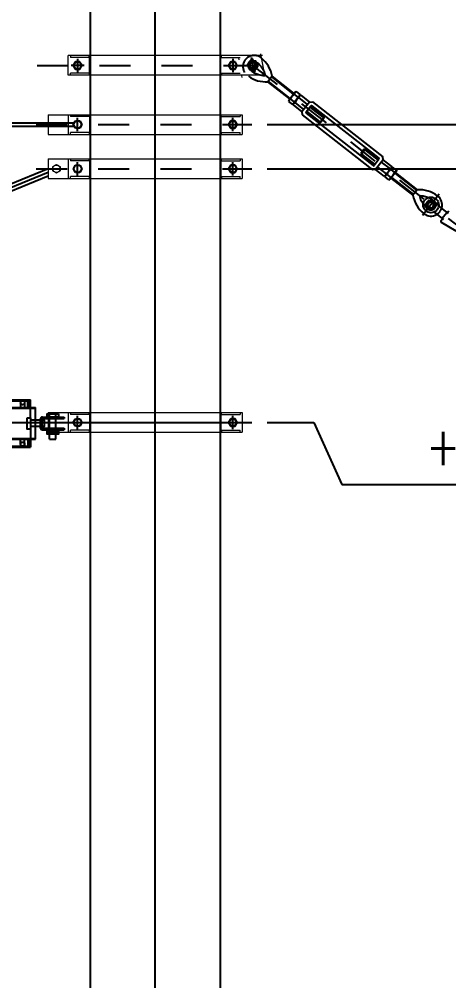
# Model space of a CAD drawing. Header units: millimetres. Extents: x -37020 to 35906, y -101 to 52234.
# Drawn here: x -23.319 to -21.935, y 231.197 to 234.295 of the extents above; entities that cross this region are included whole.
import ezdxf

# ---------------------------------------------------------------- set-up
doc = ezdxf.new("R2010")
doc.units = ezdxf.units.MM
doc.header["$PDMODE"] = 35
doc.header["$PDSIZE"] = 1
for name, pattern in [('CENTER', [50.8, 31.75, -6.35, 6.35, -6.35]), ('CENTER2', [28.575, 19.05, -3.175, 3.175, -3.175]), ('HIDDEN', [9.525, 6.35, -3.175])]:
    doc.linetypes.add(name, pattern=pattern)
for name, color, linetype in [('0_EJES', 1, 'CENTER2'), ('Catenaria', 2, 'Continuous'), ('DIBUJO', 5, 'Continuous'), ('GE-Cotas', 1, 'Continuous'), ('M0_EQUIPOS', 2, 'Continuous'), ('M2_PLBULONES', 2, 'Continuous')]:
    doc.layers.add(name, color=color, linetype=linetype)
doc.styles.add('Romans', font='romans.shx', dxfattribs={"width": 0.8})
doc.dimstyles.new('COTAS GENERAL', dxfattribs={"dimscale": 0.1, "dimtxt": 2.5, "dimasz": 2.5, "dimexe": 1, "dimexo": 1, "dimgap": 1.25, "dimtad": 1, "dimzin": 1, "dimdsep": 46, "dimtxsty": 'Romans', "dimcen": 1, "dimclrd": 2, "dimclre": 1, "dimclrt": 3, "dimaunit": 1, "dimadec": 3, "dimazin": 0, "dimtfac": 1, "dimtix": 1, "dimtmove": 0, "dimatfit": 0, "dimfxl": 1, "dimtolj": 1, "dimarcsym": 0})

# ---------------------------------------------------------------- blocks, each defined once
blk = doc.blocks.new('*D346')
at = {"layer": 'Defpoints', "color": 0, "transparency": 16777216}
for p in [(-29.6418, 233.1381), (-30.76, 232.9881), (-22.8805, 227.7881)]:
    blk.add_point(p, dxfattribs=at)
at = {"layer": 'GE-Cotas', "color": 1, "lineweight": -2, "transparency": 16777216}
for p, q in [((-30.0418, 232.9881), (-29.8418, 233.1381)), ((-29.8418, 233.1381), (-28.8742, 233.1381)), ((-30.71, 232.9881), (-30.0418, 232.9881))]:
    blk.add_line(p, q, dxfattribs=at)
at = {"layer": 'GE-Cotas', "color": 3, "linetype": 'Continuous', "transparency": 16777216, "insert": (-29.2267, 233.2631), "char_height": 0.125, "attachment_point": 5, "style": 'Romans'}
blk.add_mtext('\\A1;{\\Fsimplex|c0;+ ~}5200', dxfattribs=at)
blk = doc.blocks.new('A$C356E08B0')
at = {"layer": 'GE-Cotas'}
for p, q in [((0.147, 0.1592), (1.9904, 0.1592)), ((0.2139, 0.1557), (1.9818, 0.1557)), ((1.9818, 0.1335), (1.9818, 0.1592)), ((1.9861, 0.1335), (1.9861, 0.1592)), ((1.9904, 0.1009), (1.9904, 0.1592)), ((0.2033, 0.1335), (2.0061, 0.1335)), ((0.2033, 0.1316), (2.0061, 0.1316)), ((1.9587, 0.1492), (1.9587, 0.1335)), ((1.9716, 0.1492), (1.9716, 0.1335)), ((2.0061, 0.0319), (2.0061, 0.1335)), ((2.0218, 0.0959), (2.0218, 0.0696)), ((2.0268, 0.0959), (2.0268, 0.0696)), ((2.0292, 0.1033), (2.0991, 0.1033)), ((2.0292, 0.0983), (2.0991, 0.0983)), ((2.0518, 0.1033), (2.0518, 0.1139)), ((2.0518, 0.0672), (2.0518, 0.0983)), ((2.0722, 0.1033), (2.0722, 0.1139)), ((2.0722, 0.0672), (2.0722, 0.0983)), ((2.0991, 0.1033), (2.0991, 0.0983)), ((2.0218, 0.0929), (1.9904, 0.0929)), ((2.0218, 0.0726), (1.9904, 0.0726)), ((1.9904, 0.0646), (1.9904, 0.0062)), ((2.0292, 0.0672), (2.0991, 0.0672)), ((2.0292, 0.0622), (2.0991, 0.0622)), ((2.0518, 0.0582), (2.0518, 0.0622)), ((2.0722, 0.0582), (2.0722, 0.0622)), ((2.0991, 0.0672), (2.0991, 0.0622)), ((0.2033, 0.0339), (2.0061, 0.0339)), ((0.2033, 0.0319), (2.0061, 0.0319)), ((1.9587, 0.0163), (1.9587, 0.0319)), ((1.9716, 0.0163), (1.9716, 0.0319)), ((1.9818, 0.0319), (1.9818, 0.0062)), ((1.9861, 0.0319), (1.9861, 0.0062)), ((2.0518, 0.0582), (2.0518, 0.0476)), ((2.0518, 0.0325), (2.0518, 0.0476)), ((2.0518, 0.0325), (2.0722, 0.0325)), ((2.0722, 0.0582), (2.0722, 0.0476)), ((2.0722, 0.0325), (2.0722, 0.0476)), ((0.147, 0.0062), (1.9904, 0.0062)), ((0.2139, 0.0098), (1.9818, 0.0098))]:
    blk.add_line(p, q, dxfattribs=at)
for points in [[(1.9798, 0.1009), (1.9904, 0.1009), (1.9904, 0.0646), (1.9798, 0.0646), (1.9798, 0.1009)], [(2.0802, 0.1139), (2.0802, 0.1033), (2.0438, 0.1033), (2.0438, 0.1139), (2.0802, 0.1139)], [(2.0268, 0.0929), (2.0347, 0.0929), (2.0347, 0.0726), (2.0268, 0.0726)], [(2.0802, 0.0582), (2.0802, 0.0476), (2.0438, 0.0476), (2.0438, 0.0582), (2.0802, 0.0582)]]:
    blk.add_lwpolyline(points, dxfattribs=at)
for centre in [(1.9651, 0.1492), (1.9651, 0.0163)]:
    blk.add_circle(centre, 0.00647, dxfattribs=at)
for centre, radius, start, end in [((2.0292, 0.0959), 0.00743, 90, 180), ((2.0292, 0.0959), 0.00243, 90, 180), ((2.0292, 0.0696), 0.00743, 180, 270), ((2.0292, 0.0696), 0.00243, 180, 270)]:
    blk.add_arc(centre, radius, start, end, dxfattribs=at)
blk = doc.blocks.new('A$C1BC9721A')
at = {"layer": '0_EJES'}
for p, q in [((310.8, 63.5), (310.8, 0)), ((694.3, 31.8), (0, 31.8)), ((60.8, 53.2), (60.8, 10.3)), ((560.8, 53.2), (560.8, 10.3))]:
    blk.add_line(p, q, dxfattribs=at)
at = {"layer": 'M0_EQUIPOS', "color": 6, "linetype": 'Continuous', "lineweight": 15}
for p, q in [((30.8, 0), (30.8, 63.5)), ((655.8, 63.5), (30.8, 63.5)), ((37.5, 63.5), (37.5, 57.1)), ((98, 57.1), (98, 63.5)), ((99.2, 0), (99.2, 63.5)), ((522.3, 0), (522.3, 63.5)), ((523.6, 57.1), (523.6, 63.5)), ((584, 63.5), (584, 57.1)), ((590.8, 0), (590.8, 63.5)), ((655.8, 0), (655.8, 63.5)), ((98, 57.1), (37.5, 57.1)), ((523.6, 57.1), (584, 57.1)), ((655.8, 0), (30.8, 0)), ((37.5, 0), (37.5, 6.4)), ((98, 6.4), (37.5, 6.4)), ((98, 6.4), (98, 0)), ((523.6, 6.4), (523.6, 0)), ((523.6, 6.4), (584, 6.4)), ((584, 0), (584, 6.4))]:
    blk.add_line(p, q, dxfattribs=at)
at = {"layer": 'M2_PLBULONES', "linetype": 'Continuous'}
for p, q in [((53.9, 43.8), (46.9, 31.8)), ((46.9, 31.8), (53.9, 19.8)), ((67.7, 43.8), (53.9, 43.8)), ((74.6, 31.8), (67.7, 43.8)), ((67.7, 19.8), (74.6, 31.8)), ((546.9, 31.8), (553.9, 43.8)), ((553.9, 19.8), (546.9, 31.8)), ((553.9, 43.8), (567.7, 43.8)), ((567.7, 43.8), (574.6, 31.8)), ((574.6, 31.8), (567.7, 19.8)), ((53.9, 19.8), (67.7, 19.8)), ((567.7, 19.8), (553.9, 19.8))]:
    blk.add_line(p, q, dxfattribs=at)
for centre in [(60.8, 31.8), (560.8, 31.8)]:
    blk.add_circle(centre, 12, dxfattribs=at)
blk = doc.blocks.new('*D347')
at = {"layer": 'Defpoints', "color": 0, "transparency": 16777216}
for p in [(-22.5698, 232.9958), (-22.0801, 232.7955), (-22.8805, 227.7958)]:
    blk.add_point(p, dxfattribs=at)
at = {"layer": 'GE-Cotas', "color": 1, "lineweight": -2, "transparency": 16777216}
for p, q in [((-22.5198, 232.9958), (-22.3698, 232.9958)), ((-22.3698, 232.9958), (-22.2801, 232.7955)), ((-22.2801, 232.7955), (-21.5456, 232.7955))]:
    blk.add_line(p, q, dxfattribs=at)
at = {"layer": 'GE-Cotas', "color": 3, "linetype": 'Continuous', "transparency": 16777216, "insert": (-21.7816, 232.9205), "char_height": 0.125, "attachment_point": 5, "style": 'Romans'}
blk.add_mtext('\\A1;+5200', dxfattribs=at)
blk = doc.blocks.new('*D348')
at = {"layer": 'Defpoints', "color": 0, "transparency": 16777216}
for p in [(-20.8623, 234.0693), (-22.5698, 233.8131), (-22.8805, 227.7958)]:
    blk.add_point(p, dxfattribs=at)
at = {"layer": 'GE-Cotas', "color": 1, "lineweight": -2, "transparency": 16777216}
for p, q in [((-21.2623, 233.8131), (-21.0623, 234.0693)), ((-21.0623, 234.0693), (-20.3278, 234.0693)), ((-22.5198, 233.8131), (-21.2623, 233.8131))]:
    blk.add_line(p, q, dxfattribs=at)
at = {"layer": 'GE-Cotas', "color": 3, "linetype": 'Continuous', "transparency": 16777216, "insert": (-20.5638, 234.1943), "char_height": 0.125, "attachment_point": 5, "style": 'Romans'}
blk.add_mtext('\\A1;+6017', dxfattribs=at)
blk = doc.blocks.new('*D349')
at = {"layer": 'Defpoints', "color": 0, "transparency": 16777216}
for p in [(-21.8636, 235.5223), (-22.5698, 235.3259), (-22.8805, 227.7958)]:
    blk.add_point(p, dxfattribs=at)
at = {"layer": 'GE-Cotas', "color": 1, "lineweight": -2, "transparency": 16777216}
for p, q in [((-22.2636, 235.3259), (-22.0636, 235.5223)), ((-22.0636, 235.5223), (-21.329, 235.5223)), ((-22.5198, 235.3259), (-22.2636, 235.3259))]:
    blk.add_line(p, q, dxfattribs=at)
at = {"layer": 'GE-Cotas', "color": 3, "linetype": 'Continuous', "transparency": 16777216, "insert": (-21.5651, 235.6473), "char_height": 0.125, "attachment_point": 5, "style": 'Romans'}
blk.add_mtext('\\A1;+7530', dxfattribs=at)
blk = doc.blocks.new('*D350')
at = {"layer": 'Defpoints', "color": 0, "transparency": 16777216}
for p in [(-22.8805, 234.9843), (-22.8805, 234.7596), (-27.2657, 233.9556)]:
    blk.add_point(p, dxfattribs=at)
at = {"layer": 'GE-Cotas', "color": 1, "lineweight": -2, "transparency": 16777216}
for p, q in [((-22.8805, 234.9343), (-22.8805, 234.7096)), ((-27.2657, 234.0056), (-27.2657, 234.8096))]:
    blk.add_line(p, q, dxfattribs=at)
at = {"layer": 'GE-Cotas', "color": 2, "lineweight": -2, "transparency": 16777216}
blk.add_line((-27.1657, 234.7596), (-22.9805, 234.7596), dxfattribs=at)
at = {"layer": 'GE-Cotas', "color": 2, "transparency": 16777216}
for points in [[(-27.1657, 234.7762), (-27.1657, 234.7429), (-27.2657, 234.7596)], [(-22.9805, 234.7429), (-22.9805, 234.7762), (-22.8805, 234.7596)]]:
    blk.add_solid(points, dxfattribs=at)
at = {"layer": 'GE-Cotas', "color": 3, "linetype": 'Continuous', "transparency": 16777216, "insert": (-25.0731, 234.8846), "char_height": 0.125, "attachment_point": 5, "style": 'Romans'}
blk.add_mtext('\\A1;D ~5060', dxfattribs=at)
blk = doc.blocks.new('*D352')
at = {"layer": 'Defpoints', "color": 0, "transparency": 16777216}
for p in [(-29.5751, 234.2131), (-30.6368, 233.9556), (-22.8805, 228.1558)]:
    blk.add_point(p, dxfattribs=at)
at = {"layer": 'GE-Cotas', "color": 1, "lineweight": -2, "transparency": 16777216}
for p, q in [((-29.9751, 233.9556), (-29.7751, 234.2131)), ((-29.7751, 234.2131), (-28.8075, 234.2131)), ((-30.5868, 233.9556), (-29.9751, 233.9556))]:
    blk.add_line(p, q, dxfattribs=at)
at = {"layer": 'GE-Cotas', "color": 3, "linetype": 'Continuous', "transparency": 16777216, "insert": (-29.1601, 234.3381), "char_height": 0.125, "attachment_point": 5, "style": 'Romans'}
blk.add_mtext('\\A1;{\\Fsimplex|c0;+ ~}5800', dxfattribs=at)
blk = doc.blocks.new('A$C55E55C6D')
at = {"layer": 'Catenaria', "color": 4}
for p, q in [((0.252, 0.0056), (0.0106, 0.0055)), ((0.252, -0.0056), (0.0106, -0.0055))]:
    blk.add_line(p, q, dxfattribs=at)
blk = doc.blocks.new('A$C0B1A5F75')
at = {"layer": 'M2_PLBULONES', "linetype": 'Continuous', "lineweight": 15}
for start, end in [(120, 180), (180, 240), (60, 120), (0, 60), (300, 0), (240, 300)]:
    blk.add_arc((0, 0), 0.012, start, end, dxfattribs=at)
for points, knots in [([(-0.006, 0.0104), (-0.0061, 0.0103), (-0.0072, 0.0097), (-0.0092, 0.0085), (-0.0111, 0.0075), (-0.012, 0.0069)], [0, 0, 0, 0, 0.0700826, 0.5307907, 1, 1, 1, 1]), ([(-0.012, 0.0069), (-0.012, 0.0052), (-0.012, 0.0029), (-0.012, 0.0005), (-0.012, 0)], [0, 0, 0, 0, 0.767675, 1, 1, 1, 1]), ([(0, 0.0139), (-0.001, 0.0133), (-0.0029, 0.0122), (-0.005, 0.011), (-0.006, 0.0104)], [0, 0, 0, 0, 0.495477, 1, 1, 1, 1]), ([(0.006, 0.0104), (0.0059, 0.0105), (0.0048, 0.0111), (0.0027, 0.0123), (0.0009, 0.0133), (0, 0.0139)], [0, 0, 0, 0, 0.070091, 0.530786, 1, 1, 1, 1]), ([(0.012, 0.0069), (0.011, 0.0075), (0.0091, 0.0086), (0.007, 0.0098), (0.006, 0.0104)], [0, 0, 0, 0, 0.4953857, 1, 1, 1, 1]), ([(0.012, 0), (0.012, 0.0005), (0.012, 0.0029), (0.012, 0.0052), (0.012, 0.0069)], [0, 0, 0, 0, 0.232325, 1, 1, 1, 1]), ([(-0.012, 0), (-0.012, -0.0009), (-0.012, -0.0028), (-0.012, -0.0051), (-0.012, -0.0065), (-0.012, -0.0069)], [0, 0, 0, 0, 0.3913226, 0.7885467, 1, 1, 1, 1]), ([(-0.012, -0.0069), (-0.011, -0.0075), (-0.0091, -0.0086), (-0.007, -0.0098), (-0.006, -0.0104)], [0, 0, 0, 0, 0.4953857, 1, 1, 1, 1]), ([(-0.006, -0.0104), (-0.0059, -0.0105), (-0.0048, -0.0111), (-0.0028, -0.0123), (-0.0009, -0.0133), (0, -0.0139)], [0, 0, 0, 0, 0.0700826, 0.5307907, 1, 1, 1, 1]), ([(0, -0.0139), (0.001, -0.0133), (0.0029, -0.0122), (0.005, -0.011), (0.006, -0.0104)], [0, 0, 0, 0, 0.495415, 1, 1, 1, 1]), ([(0.006, -0.0104), (0.0061, -0.0103), (0.0072, -0.0097), (0.0092, -0.0085), (0.0111, -0.0075), (0.012, -0.0069)], [0, 0, 0, 0, 0.070083, 0.530848, 1, 1, 1, 1]), ([(0.012, -0.0069), (0.012, -0.0065), (0.012, -0.0051), (0.012, -0.0028), (0.012, -0.0009), (0.012, 0)], [0, 0, 0, 0, 0.211454, 0.603081, 1, 1, 1, 1])]:
    blk.add_open_spline(points, degree=3, knots=knots, dxfattribs=at)
blk = doc.blocks.new('tensor de resorte')
at = {"layer": 'GE-Cotas'}
for p, q in [((2.0004, 5.3425), (0.345, 6.0184)), ((1.9946, 5.3329), (0.345, 6.0064)), ((1.9921, 5.322), (0.345, 5.9944))]:
    blk.add_line(p, q, dxfattribs=at)
blk.add_blockref('A$C0B1A5F75', (0.3183, 6.0173))
at = {"layer": 'DIBUJO', "xscale": -0.001000000000001222, "yscale": 0.0009999999999998899, "zscale": 0.001, "rotation": 180}
blk.add_blockref('A$C1BC9721A', (-0.3108, 6.0491), dxfattribs=at)
blk = doc.blocks.new('*D353')
at = {"layer": 'Defpoints', "color": 0, "transparency": 16777216}
for p in [(-21.3572, 234.6324), (-22.5698, 233.9556), (-22.8805, 227.7958)]:
    blk.add_point(p, dxfattribs=at)
at = {"layer": 'GE-Cotas', "color": 1, "lineweight": -2, "transparency": 16777216}
for p, q in [((-21.7572, 233.9556), (-21.5572, 234.6324)), ((-21.5572, 234.6324), (-20.8227, 234.6324)), ((-22.5198, 233.9556), (-21.7572, 233.9556))]:
    blk.add_line(p, q, dxfattribs=at)
at = {"layer": 'GE-Cotas', "color": 3, "linetype": 'Continuous', "transparency": 16777216, "insert": (-21.0587, 234.7574), "char_height": 0.125, "attachment_point": 5, "style": 'Romans'}
blk.add_mtext('\\A1;+6160', dxfattribs=at)
blk = doc.blocks.new('POSTE')
at = {"layer": 'M0_EQUIPOS', "color": 3}
for p, q in [((-0.21, -2.2216), (-0.21, 8.7784)), ((0.21, 8.7784), (0.21, -2.2216))]:
    blk.add_line(p, q, dxfattribs=at)
blk = doc.blocks.new('*D354')
at = {"layer": 'Defpoints', "color": 0, "transparency": 16777216}
for p in [(-23.8483, 236.3573), (-23.366, 236.1458), (-23.2137, 227.5174)]:
    blk.add_point(p, dxfattribs=at)
at = {"layer": 'GE-Cotas', "color": 1, "lineweight": -2, "transparency": 16777216}
for p, q in [((-23.6483, 236.3573), (-24.2632, 236.3573)), ((-23.566, 236.1458), (-23.6483, 236.3573)), ((-23.416, 236.1458), (-23.566, 236.1458))]:
    blk.add_line(p, q, dxfattribs=at)
at = {"layer": 'GE-Cotas', "color": 3, "linetype": 'Continuous', "transparency": 16777216, "insert": (-24.087, 236.4823), "char_height": 0.125, "attachment_point": 5, "style": 'Romans'}
blk.add_mtext('\\A1;8628', dxfattribs=at)
blk = doc.blocks.new('RIENDA RB')
at = {"layer": '0_EJES', "ltscale": 5}
blk.add_line((0, -31.8), (0, 31.8), dxfattribs=at)
at = {"layer": '0_EJES'}
for p, q in [((-379.8, 0), (379.8, 0)), ((-228.9, 0), (-271.1, 0)), ((-250, 21.5), (-250, -21.5)), ((228.9, 0), (271.1, 0)), ((250, 21.5), (250, -21.5)), ((308.8, 26.4), (318.5, -26.4))]:
    blk.add_line(p, q, dxfattribs=at)
at = {"layer": '0_EJES', "linetype": 'CENTER'}
blk.add_line((914.7, -414.9), (860.7, -483.8), dxfattribs=at)
at = {"layer": 'M0_EQUIPOS', "color": 6, "linetype": 'Continuous', "lineweight": 15}
for p, q in [((-280, -31.8), (-280, 31.8)), ((345, 31.8), (-280, 31.8)), ((-273.3, 31.8), (-273.3, 25.4)), ((-212.8, 25.4), (-212.8, 31.8)), ((-211.5, -31.8), (-211.5, 31.8)), ((211.5, -31.8), (211.5, 31.8)), ((212.8, 25.4), (212.8, 31.8)), ((338.8, 36.9), (350.2, -25.6)), ((-212.8, 25.4), (-273.3, 25.4)), ((212.8, 25.4), (273.3, 25.4)), ((268.2, 24), (269.4, 17.7)), ((-273.3, -31.8), (-273.3, -25.4)), ((-212.8, -25.4), (-273.3, -25.4)), ((-212.8, -25.4), (-212.8, -31.8)), ((212.8, -25.4), (273.3, -25.4)), ((212.8, -25.4), (212.8, -31.8)), ((345, -31.8), (-280, -31.8)), ((279.6, -38.5), (278.5, -32.2))]:
    blk.add_line(p, q, dxfattribs=at)
at = {"layer": 'M0_EQUIPOS', "color": 1, "linetype": 'CENTER'}
blk.add_line((313.6, 0), (8499.9, -6403), dxfattribs=at)
at = {"layer": 'M0_EQUIPOS'}
for p, q in [((376.3, -34.9), (362.6, -52.4)), ((433.4, -107.9), (362.6, -52.4)), ((447.1, -90.4), (376.3, -34.9)), ((478.2, -141.5), (450.1, -119.4)), ((490.5, -125.8), (462.3, -103.8)), ((468.5, -95.9), (465.6, -97.1)), ((468.5, -95.9), (496.6, -118)), ((496.6, -118), (472.1, -149.3)), ((496.6, -118), (506.4, -116.8)), ((506.4, -116.8), (732.7, -294)), ((444.4, -124.2), (443.9, -127.3)), ((443.9, -127.3), (472.1, -149.3)), ((472.1, -149.3), (473.3, -159)), ((501.5, -130.7), (485.7, -150.9)), ((486.1, -154.2), (701.3, -322.7)), ((529.8, -183.3), (486.7, -149.6)), ((543.5, -165.8), (500.4, -132.1)), ((504.7, -130.3), (720, -298.8)), ((473.3, -159), (699.7, -336.2)), ((529.8, -183.3), (543.5, -165.8)), ((533, -182.9), (529.8, -183.3)), ((543.9, -169.1), (533, -182.9)), ((543.9, -169.1), (543.5, -165.8)), ((673, -270.2), (662.2, -284)), ((662.6, -287.3), (676.3, -269.8)), ((673, -270.2), (676.3, -269.8)), ((676.3, -269.8), (719.3, -303.5)), ((662.2, -284), (662.6, -287.3)), ((662.6, -287.3), (705.6, -321)), ((720.4, -302.1), (704.6, -322.3)), ((733.9, -303.7), (709.4, -335.1)), ((733.9, -303.7), (732.7, -294)), ((762.1, -325.8), (733.9, -303.7)), ((709.4, -335.1), (699.7, -336.2)), ((737.6, -357.1), (709.4, -335.1)), ((715.5, -327.2), (743.7, -349.3)), ((727.8, -311.6), (756, -333.6)), ((762.1, -325.8), (761.7, -328.8)), ((740.4, -356), (737.6, -357.1)), ((758.9, -362.7), (829.7, -418.1)), ((772.6, -345.2), (843.4, -400.6)), ((843.4, -400.6), (829.7, -418.1)), ((914.6, -454.5), (943.4, -477.1)), ((899.2, -474.2), (928, -496.8)), ((919.9, -500.7), (924.8, -494.3)), ((940.2, -474.6), (945.2, -468.2)), ((920.7, -505.1), (968.2, -532.7))]:
    blk.add_line(p, q, dxfattribs=at)
at = {"layer": 'M0_EQUIPOS', "color": 1}
for p, q in [((434.9, -106.1), (364, -50.6)), ((445.7, -92.2), (374.9, -36.8)), ((531.2, -181.5), (488.1, -147.7)), ((542, -167.6), (499, -133.9)), ((674.8, -271.6), (717.9, -305.3)), ((664, -285.4), (707.1, -319.1)), ((760.3, -360.8), (831.2, -416.3)), ((771.2, -347), (842, -402.4))]:
    blk.add_line(p, q, dxfattribs=at)
at = {"layer": 'M0_EQUIPOS', "color": 1, "linetype": 'HIDDEN'}
blk.add_line((923.3, -493.1), (938.7, -473.4), dxfattribs=at)
at = {"layer": 'M0_EQUIPOS'}
blk.add_circle((887.7, -449.3), 25, dxfattribs=at)
at = {"layer": 'M0_EQUIPOS', "color": 1, "linetype": 'HIDDEN'}
for centre, radius, start, end in [((318.4, -3.7), 36, 51.9473, 239.5638), ((318.4, -3.7), 16, 51.9473, 231.9473), ((280.8, -51.7), 77, 28.9199, 51.9473), ((356, 44.3), 77, 231.9473, 251.9985), ((850.1, -497.4), 77, 51.9473, 62.6064), ((925.3, -401.3), 77, 221.2882, 231.9473), ((887.7, -449.3), 16, 231.9473, 51.9473), ((887.7, -449.3), 36, 301.6297, 342.2648)]:
    blk.add_arc(centre, radius, start, end, dxfattribs=at)
at = {"layer": 'M0_EQUIPOS'}
for centre, radius, start, end in [((280.8, -51.7), 97, 9.9684, 51.534), ((356, 44.3), 77, 251.9985, 266.9832), ((280.8, -51.7), 77, 16.9113, 28.9199), ((352, -30.1), 2.5, 266.9832, 16.9113), ((356, 44.3), 97, 234.657, 273.9243), ((452.7, -127.8), 8.81, 107.5631, 176.3315), ((480.9, -130.9), 32.9, 124.3593, 159.5353), ((471.1, -104.3), 8.81, 107.5631, 176.3315), ((487.5, -152.4), 2.33, 141.9473, 231.9473), ((503.3, -132.2), 2.33, 51.9473, 141.9473), ((718.6, -300.7), 2.33, 321.9473, 51.9473), ((702.7, -320.9), 2.33, 231.9473, 321.9473), ((725.1, -322.1), 32.9, 304.3593, 339.5353), ((753.3, -325.2), 8.81, 287.5631, 356.3315), ((734.9, -348.7), 8.81, 287.5631, 356.3315), ((850.1, -497.4), 97, 51.9473, 93.9262), ((925.3, -401.3), 97, 189.9703, 231.9473), ((854, -423), 2.5, 86.9833, 196.9113), ((925.3, -401.3), 77, 196.9113, 221.2882), ((850.1, -497.4), 77, 62.6064, 86.9833), ((887.7, -449.3), 36, 344.854, 51.9473), ((917.6, -450.6), 5, 177.6326, 231.9473), ((887.7, -449.3), 36, 231.9473, 300.1708), ((896.1, -478.1), 5, 51.9473, 106.262), ((922.2, -502.5), 3, 141.9473, 239.8363)]:
    blk.add_arc(centre, radius, start, end, dxfattribs=at)
at = {"layer": 'M2_PLBULONES', "linetype": 'Continuous'}
for p, q in [((313.7, -20.6), (311.9, -19.9)), ((313.1, -12), (312.8, -10)), ((315.1, -11.9), (314.8, -9.9)), ((317, -11.5), (316.8, -9.5)), ((320.9, -21.5), (319.4, -22.7)), ((865.1, -447.4), (864.3, -449.2)), ((867.6, -454.2), (868.8, -455.9)), ((875.7, -448.8), (876.7, -448.7)), ((875.8, -450.8), (876.7, -450.7)), ((876.2, -452.8), (877.2, -452.7))]:
    blk.add_line(p, q, dxfattribs=at)
at = {"layer": 'M2_PLBULONES'}
for p, q in [((450.9, -85.6), (429.7, -112.7)), ((459.9, -101.9), (447.6, -92.3)), ((453.8, -84.4), (450.9, -85.6)), ((453.8, -84.4), (466, -94)), ((429.2, -115.8), (441.5, -125.4)), ((447.6, -117.5), (435.4, -107.9)), ((465.6, -97.1), (444.4, -124.2)), ((466, -94), (465.6, -97.1)), ((444.4, -124.2), (441.5, -125.4)), ((761.7, -328.8), (740.4, -356)), ((776.4, -340.3), (755.1, -367.5)), ((758.4, -335.5), (770.7, -345.1)), ((764.5, -327.7), (761.7, -328.8)), ((776.8, -337.3), (764.5, -327.7)), ((776.8, -337.3), (776.4, -340.3)), ((740.4, -356), (740, -359)), ((752.3, -368.6), (740, -359)), ((746.1, -351.2), (758.4, -360.8))]:
    blk.add_line(p, q, dxfattribs=at)
at = {"layer": 'M2_PLBULONES', "linetype": 'Continuous'}
for points in [[(-243.1, 12), (-256.9, 12), (-263.9, 0), (-256.9, -12), (-243.1, -12), (-236.1, 0)], [(256.9, 12), (243.1, 12), (236.1, 0), (243.1, -12), (256.9, -12), (263.9, 0)]]:
    blk.add_lwpolyline(points, close=True, dxfattribs=at)
for points in [[(307.7, 15.8), (307.3, 15.8), (296.8, 2.4), (303.1, -13.4), (313.1, -14.8)], [(317.8, -15.5), (320, -15.8), (330.5, -2.4), (324.2, 13.4), (315.4, 14.7)], [(315, -15.1), (315.6, -15.2)], [(871.6, -449), (870.8, -447), (881.3, -433.5), (898.2, -435.9), (901.5, -444.1)], [(872.7, -451.6), (872.4, -451.1)], [(904.4, -451.3), (904.6, -451.7), (894.1, -465.2), (877.2, -462.8), (873.4, -453.5)]]:
    blk.add_lwpolyline(points, dxfattribs=at)
for centre, radius in [((-250, 0), 12), ((250, 0), 12), ((313.6, 0), 10), ((887.7, -449.3), 10)]:
    blk.add_circle(centre, radius, dxfattribs=at)
for centre, radius, start, end in [((313.6, 0), 14.8, 110.6478, 267.7692), ((313.6, 0), 9, 321.9473, 231.9473), ((311.7, 16.2), 4, 328.0048, 225.8897), ((305.4, 9.7), 5, 357.1605, 45.8897), ((311.7, 16.2), 2, 328.0048, 225.8897), ((305.4, 9.7), 7, 1.7607, 45.8897), ((319.3, 11.4), 7, 148.0048, 192.1339), ((319.3, 11.4), 5, 148.0048, 196.7346), ((313.6, 0), 14.8, 285.0936, 83.2484), ((294.9, -13.3), 18.2, 338.6166, 3.9325), ((294.9, -13.3), 20.2, 338.6166, 3.9325), ((335.2, -10.1), 20.2, 184.9446, 218.5368), ((313.6, 0), 14.8, 275.57, 277.316), ((335.2, -10.1), 18.2, 184.4408, 218.5215), ((872.7, -430.9), 20.2, 245.3578, 278.95), ((872.7, -430.8), 18.2, 245.3731, 279.4538), ((879.3, -470.7), 20.2, 99.962, 125.2779), ((879.3, -470.7), 18.2, 99.962, 125.2779), ((887.7, -449.3), 14.8, 20.6461, 178.8009), ((887.7, -449.4), 14.8, 186.5786, 188.3246), ((887.7, -449.3), 14.8, 196.1253, 353.2468), ((887.7, -449.3), 9, 231.9473, 141.9473), ((897.4, -441.1), 5, 279.0477, 315.8897), ((897.4, -441.1), 7, 279.9546, 315.8897), ((899.1, -455), 7, 58.0048, 93.94), ((899.1, -455), 5, 58.0048, 94.8464), ((903.9, -447.4), 4, 238.0048, 135.8897), ((903.9, -447.4), 2, 238.0048, 135.8897)]:
    blk.add_arc(centre, radius, start, end, dxfattribs=at)
at = {"layer": 'M2_PLBULONES'}
for centre, radius, start, end in [((466.2, -119.4), 32.9, 124.3593, 159.5353), ((456.4, -92.8), 8.81, 107.5631, 176.3315), ((438, -116.3), 8.81, 107.5631, 176.3315), ((438.9, -117), 8.81, 287.5631, 356.3315), ((429.1, -90.4), 32.9, 304.3593, 339.5353), ((457.2, -93.5), 8.81, 287.5631, 356.3315), ((777, -362.7), 32.9, 124.3593, 159.5353), ((767.2, -336.1), 8.81, 107.5631, 176.3315), ((768, -336.7), 8.81, 287.5631, 356.3315), ((748.8, -359.6), 8.81, 107.5631, 176.3315), ((749.6, -360.2), 8.81, 287.5631, 356.3315), ((739.8, -333.6), 32.9, 304.3593, 339.5353)]:
    blk.add_arc(centre, radius, start, end, dxfattribs=at)
blk = doc.blocks.new('*D355')
at = {"layer": 'Defpoints', "color": 0, "transparency": 16777216}
for p in [(-21.9995, 235.8833), (-22.5719, 235.7993), (-22.6608, 227.7958)]:
    blk.add_point(p, dxfattribs=at)
at = {"layer": 'GE-Cotas', "color": 1, "lineweight": -2, "transparency": 16777216}
for p, q in [((-22.3719, 235.7993), (-22.1995, 235.8833)), ((-22.1995, 235.8833), (-21.465, 235.8833)), ((-22.5219, 235.7993), (-22.3719, 235.7993))]:
    blk.add_line(p, q, dxfattribs=at)
at = {"layer": 'GE-Cotas', "color": 3, "linetype": 'Continuous', "transparency": 16777216, "insert": (-21.701, 236.0083), "char_height": 0.125, "attachment_point": 5, "style": 'Romans'}
blk.add_mtext('\\A1;+8003', dxfattribs=at)

msp = doc.modelspace()

# ---------------------------------------------------------------- linework, layer by layer
at = {"layer": '0_EJES', "linetype": 'CENTER'}
msp.add_line((-22.8805, 225.1458), (-22.8805, 236.1458), dxfattribs=at)
at = {"layer": '0_EJES'}
for p, q in [((-23.1305, 232.9743), (-23.1305, 233.0173)), ((-22.8805, 232.9641), (-22.8805, 233.0276)), ((-22.6305, 232.9743), (-22.6305, 233.0173)), ((-25.3935, 232.9958), (-22.5698, 232.9958))]:
    msp.add_line(p, q, dxfattribs=at)
at = {"layer": 'M0_EQUIPOS', "color": 6, "linetype": 'Continuous', "lineweight": 15}
for p, q in [((-23.1538, 233.0276), (-23.1538, 233.0212)), ((-23.0934, 233.0212), (-23.1538, 233.0212)), ((-23.0934, 233.0212), (-23.0934, 233.0276)), ((-23.0921, 233.0276), (-23.0921, 232.9641)), ((-22.669, 233.0276), (-22.669, 232.9641)), ((-22.6677, 233.0212), (-22.6677, 233.0276)), ((-22.6677, 233.0212), (-22.6073, 233.0212)), ((-22.6073, 233.0276), (-22.6073, 233.0212)), ((-22.6005, 233.0276), (-22.6005, 232.9641)), ((-23.0934, 232.9705), (-23.1538, 232.9705)), ((-23.1538, 232.9641), (-23.1538, 232.9705)), ((-23.0934, 232.9705), (-23.0934, 232.9641)), ((-22.6677, 232.9705), (-22.6073, 232.9705)), ((-22.6677, 232.9705), (-22.6677, 232.9641)), ((-22.6073, 232.9641), (-22.6073, 232.9705))]:
    msp.add_line(p, q, dxfattribs=at)
at = {"layer": 'M2_PLBULONES', "linetype": 'Continuous'}
for p, q in [((-23.1444, 232.9958), (-23.1375, 233.0078)), ((-23.1375, 232.9838), (-23.1444, 232.9958)), ((-23.1375, 233.0078), (-23.1236, 233.0078)), ((-23.1236, 232.9838), (-23.1375, 232.9838)), ((-23.1236, 233.0078), (-23.1167, 232.9958)), ((-23.1167, 232.9958), (-23.1236, 232.9838)), ((-22.6375, 233.0078), (-22.6444, 232.9958)), ((-22.6444, 232.9958), (-22.6375, 232.9838)), ((-22.6236, 233.0078), (-22.6375, 233.0078)), ((-22.6375, 232.9838), (-22.6236, 232.9838)), ((-22.6167, 232.9958), (-22.6236, 233.0078)), ((-22.6236, 232.9838), (-22.6167, 232.9958))]:
    msp.add_line(p, q, dxfattribs=at)
for centre in [(-23.1305, 232.9958), (-22.6305, 232.9958)]:
    msp.add_circle(centre, 0.012, dxfattribs=at)

# ---------------------------------------------------------------- block references
at = {"xscale": -1}
for name, p in [('POSTE', (-22.8805, 227.3674)), ('A$C55E55C6D', (-23.1305, 233.9556)), ('tensor de resorte', (-22.8805, 227.7958))]:
    msp.add_blockref(name, p, dxfattribs=at)
msp.add_blockref('A$C356E08B0', (-25.2727, 232.9099))
at = {"layer": 'DIBUJO', "xscale": 0.001000000000001222, "yscale": 0.001000000000001222, "zscale": 0.001000000000001222, "rotation": 180}
for p in [(-22.5698, 233.9873), (-22.5698, 233.0276)]:
    msp.add_blockref('A$C1BC9721A', p, dxfattribs=at)
at = {"layer": 'M0_EQUIPOS', "xscale": 0.001, "yscale": 0.001, "zscale": 0.001}
msp.add_blockref('RIENDA RB', (-22.8805, 234.1459), dxfattribs=at)

# ---------------------------------------------------------------- dimensions: what is measured, and where the dimension line sits
at = {"layer": 'GE-Cotas'}
dim = msp.add_ordinate_dim(feature_location=(-23.366, 236.1458), offset=(-0.4823, 0.2114), dtype=0, origin=(-23.2137, 227.5174), dimstyle='COTAS GENERAL', override={"dimscale": 0.05, "dimasz": 2, "dimdec": 0, "dimlfac": 1000, "dimdsep": 44}, dxfattribs=at)
dim.commit()
dim.dimension.update_dxf_attribs({"geometry": '*D354', "text_midpoint": (-24.087, 236.4823)})
for feature_location, offset, origin, text, picture, middle in [((-22.57193, 235.79926), (0.57244, 0.08402), (-22.66085, 227.79582), '+<>', '*D355', (-21.70098, 236.00828)), ((-22.5698, 235.3259), (0.7062, 0.1964), (-22.8805, 227.7958), '+<>', '*D349', (-21.5651, 235.6473)), ((-22.5698, 233.9556), (1.2125, 0.6768), (-22.8805, 227.7958), '+<>', '*D353', (-21.0587, 234.7574)), ((-30.6368, 233.9556), (1.0617, 0.2575), (-22.8805, 228.1558), '{\\Fsimplex|c0;+ ~}<>', '*D352', (-29.1601, 234.3381)), ((-22.5698, 233.8131), (1.7074, 0.2562), (-22.8805, 227.7958), '+<>', '*D348', (-20.5638, 234.1943)), ((-30.76, 232.9881), (1.1183, 0.1501), (-22.8805, 227.7881), '{\\Fsimplex|c0;+ ~}<>', '*D346', (-29.2267, 233.2631)), ((-22.5698, 232.9958), (0.4896, -0.2003), (-22.8805, 227.7958), '+<>', '*D347', (-21.7816, 232.9205))]:
    dim = msp.add_ordinate_dim(feature_location=feature_location, offset=offset, dtype=0, origin=origin, text=text, dimstyle='COTAS GENERAL', override={"dimscale": 0.05, "dimasz": 2, "dimdec": 0, "dimlfac": 1000, "dimdsep": 44}, dxfattribs=at)
    dim.commit()
    dim.dimension.update_dxf_attribs({"geometry": picture, "text_midpoint": middle})
dim = msp.add_linear_dim(base=(-22.8805, 234.7596), p1=(-27.2657, 233.9556), p2=(-22.8805, 234.9843), angle=180, text='D ~5060', dimstyle='COTAS GENERAL', override={"dimscale": 0.05, "dimasz": 2, "dimdec": 0, "dimlfac": 1000, "dimdsep": 44}, dxfattribs=at)
dim.commit()
dim.dimension.update_dxf_attribs({"geometry": '*D350', "text_midpoint": (-25.0731, 234.7596), "dimtype": 160})

doc.saveas('drawing.dxf')
